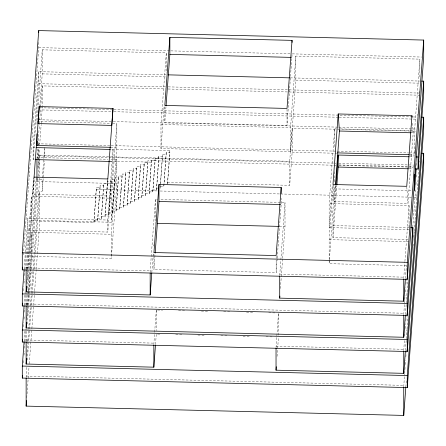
<?xml version="1.0" encoding="UTF-8"?>
<svg xmlns="http://www.w3.org/2000/svg" width="446" height="446" viewBox="0 0 446 446"><rect width="100%" height="100%" fill="white"/><g stroke="black" fill="none" stroke-linecap="round" stroke-linejoin="round"><path stroke-width="0.33" stroke-dasharray="2.23 1.67" d="M107.703 180.318L106.577 195.956L32.814 194.138L33.991 177.815M23.421 254.705L38.73 47.616L38.73 42.164M24.134 269.094L25.361 252.547M25.411 251.856L27.908 218.066L107.804 220.034L113.016 149.488L110.948 149.438M33.907 159.562L33.121 159.54L33.121 147.52L38.73 71.661L165.951 74.8M23.421 290.775L23.727 286.639M23.984 283.188L24.29 279.051M24.541 275.606L24.954 270.086M25.004 269.395L27.908 230.091L27.908 218.066M33.121 159.54L38.73 83.686L38.73 71.661M26.136 269.217L31.432 196.234L111.322 198.202L116.852 123.408L111.294 123.269M36.957 124.189L42.253 49.829L166.286 52.884L166.286 72.809M24.134 305.164L25.104 292.063M26.788 269.306L33.534 178.071M32.814 194.138L34.041 177.541M23.426 326.756L23.738 322.592M23.995 319.124L24.251 315.657M24.508 312.189L24.814 308.024M25.021 305.248L25.94 292.766M26.76 281.666L27.635 269.869M27.685 269.178L28.918 252.531M28.968 251.834L34.453 177.608M26.743 283.628L27.763 269.858M27.814 269.167L31.432 220.279L31.432 196.234M39.861 106.237L42.253 73.874L42.253 49.829M26.136 305.287L26.95 292.894M27.306 288.077L31.432 232.305L111.322 234.273L116.852 159.478L110.602 159.322M36.957 158.882L37.62 148.557M37.927 144.426L39.404 124.456M39.454 123.771L40.625 107.932M40.675 107.246L42.253 85.9L165.343 88.932M24.145 341.09L24.864 331.378M26.816 305.019L29.43 269.64M29.481 268.944L36.198 178.105M37.615 158.893L38.378 148.607M38.629 145.173L38.73 143.802L110.485 145.569M23.426 362.827L23.683 359.359M23.995 355.194L24.301 351.03M24.508 348.259L24.965 342.015M25.021 341.318L25.94 328.836M26.76 317.736L27.635 305.939M27.685 305.248L28.711 291.372M28.761 290.68L30.3 269.869M30.35 269.178L31.582 252.525M31.633 251.834L37.107 177.776M37.921 166.804L38.378 160.627M38.428 159.941L38.73 148.479M26.743 319.698L27.763 305.928M27.814 305.237L28.834 291.467M28.884 290.775L31.432 256.35L31.432 232.305M116.852 159.478L116.852 183.523L36.957 181.555L37.213 178.116M37.927 168.476L38.484 160.9M38.534 160.209L39.404 148.507M39.655 145.061L41.183 124.406M41.233 123.72L42.253 106.51M26.136 341.357L26.955 328.864M27.317 323.997L28.65 305.928M28.706 305.237L31.326 269.791M31.376 269.094L32.452 254.499M32.658 251.722L38.211 176.666M38.261 175.969L39.493 159.289M39.543 158.598L39.8 155.119L289.705 161.279L292.158 128.13L337.271 129.24M26.749 355.691L27.78 341.792M27.83 341.095L28.65 329.979M28.706 329.282L31.326 293.836M31.376 293.145L39.8 177.107M26.136 377.422L26.805 367.019M27.317 360.067L31.326 305.861M31.376 305.164L33.996 269.724M34.047 269.027L35.228 253.044M35.279 252.347L39.8 191.189L42.253 191.25L44.5 160.895M42.359 177.848L44.5 148.875M26.749 397.771L29.062 366.5M29.269 363.719L33.534 306.034M33.584 305.343L34.615 291.444M34.665 290.747L36.204 269.897M36.254 269.2L39.8 221.249L39.8 191.189M39.8 221.249L93.95 222.582L96.403 187.431L100.082 187.521L100.082 185.519L103.756 185.608L103.756 183.601L107.436 183.696L107.436 181.689L111.115 181.778L111.115 179.777L114.795 179.866L114.795 177.865L118.469 177.954L118.469 175.953L122.148 176.042L122.148 174.035L125.828 174.13L125.828 172.123L129.502 172.212L129.502 170.21L133.181 170.3L133.181 168.298L136.861 168.387L136.861 166.386L140.54 166.475L140.54 164.468L144.214 164.563L144.214 162.556L147.894 162.651L147.894 160.644L336.334 165.288M93.95 222.582L96.403 187.431M93.95 220.58L97.629 220.67L100.082 185.519M97.629 220.67L100.082 187.521M97.629 218.668L101.309 218.757L103.756 183.601M101.309 218.757L103.756 185.608M101.309 216.756L104.983 216.845L107.436 181.689M104.983 216.845L107.754 180.05M104.983 214.838L108.662 214.933L111.115 179.777M108.662 214.933L111.115 181.778M27.908 230.091L107.804 232.059L113.016 161.513L113.016 149.488M31.432 220.279L111.322 222.247L116.852 147.453L116.852 123.408M108.662 212.926L112.342 213.015L114.795 177.865M112.342 213.015L114.795 179.866M31.432 256.35L111.322 258.318L116.852 183.523M112.342 211.014L116.021 211.103L118.469 175.953M116.021 211.103L118.469 177.954M116.021 209.102L119.695 209.191L122.148 174.035M119.695 209.191L122.148 176.042M119.695 207.189L123.375 207.279L125.828 172.123M123.375 207.279L125.828 174.13M123.375 205.272L127.054 205.366L129.502 170.21M127.054 205.366L129.502 172.212M127.054 203.359L130.734 203.454L133.181 168.298M130.734 203.454L133.181 170.3M130.734 201.447L134.408 201.536L136.861 166.386M134.408 201.536L136.861 168.387M134.408 199.535L138.087 199.624L140.54 164.468M138.087 199.624L140.54 166.475M138.087 197.623L141.767 197.712L144.214 162.556M141.767 197.712L144.214 164.563M141.767 195.705L145.446 195.8L147.894 160.644M145.446 195.8L147.894 162.651M145.446 193.793L149.12 193.887L151.467 160.147L155.147 160.237L155.147 158.235L158.826 158.324L158.826 156.317L162.5 156.412L162.5 154.405L166.18 154.5L166.18 152.493L169.859 152.582L169.859 150.581L110.708 149.12M149.12 193.887L151.467 160.147M149.12 191.88L152.8 191.97L155.147 158.235M152.8 191.97L155.147 160.237M150.168 272.272L151.183 257.13M151.233 256.439L155.459 199.29L157.55 199.34M419.864 76.996L419.864 59.134L295.832 56.079L295.832 80.124L290.541 151.735L160.989 148.54L160.989 124.495L166.286 52.884M152.8 189.968L156.479 190.057L158.826 156.317M156.479 190.057L158.826 158.324M151.846 272.222L152.967 257.074M153.017 256.389L153.324 252.258M153.781 246.058L153.881 244.681M160.989 148.54L164.145 105.853M277.167 258.691L276.141 272.584L153.948 269.574L155.13 253.596M160.46 184.008L160.153 188.145L162.5 154.405M292.052 54.68L287.018 125.477L164.825 122.46L166.007 106.488M160.515 183.317L162.5 156.412M166.18 152.493L163.833 186.233L160.153 186.144M163.833 186.233L166.18 154.5M153.842 344.502L154.611 332.772M154.662 332.08L156.295 309.981L162.545 310.132M155.531 344.384L156.295 334.026L159.768 334.11M167.512 183.652L169.859 150.581M167.512 184.321L169.859 152.582M277.222 258L281.175 204.513L281.175 198.381M279.714 275.466L285.011 202.484L160.337 199.412M290.541 151.735L290.541 127.69L295.832 56.079M276.035 347.518L278.488 312.992L278.488 335.665M280.428 288.501L282.619 258.892M282.669 258.201L285.011 226.529L285.011 202.484M277.061 356.376L278.488 337.037M167.512 182.314L289.705 185.324L292.158 152.175L292.158 128.13M409.043 229.584L329.148 227.616L329.148 203.571L334.678 128.777L336.067 128.81M329.148 227.616L332.27 185.374M329.148 259.566L329.148 239.641L333.19 184.928M406.261 265.587L329.148 263.686L329.404 260.224M329.455 259.533L334.678 185.458M412.5 123.28L413.186 132.836L407.973 203.387L334.205 201.57L335.381 185.659M408.012 239.457L332.984 237.606L332.984 225.587L335.95 185.469M332.984 237.606L336.814 185.737M403.747 278.521L404.868 261.997M404.918 261.311L409.043 205.539L329.148 203.571M414.568 152.733L414.568 130.745L419.864 59.134M405.425 278.471L406.395 265.392M414.624 154.104L414.774 152.036M417.473 115.542L417.573 114.165M419.151 92.824L419.257 91.447M403.747 314.592L404.712 300.136M404.767 299.45L405.068 295.313M405.325 291.874L405.631 287.742M405.882 284.297L406.395 277.412M405.425 314.542L406.496 300.086M406.546 299.394L407.053 292.509M407.109 291.823L407.616 284.933M407.666 284.247L407.973 280.116M416.452 165.388L416.609 163.32M403.747 350.662L404.416 340.265M404.723 336.094L405.029 331.93M405.286 328.457L405.648 323.601M405.849 320.825L406.161 316.654M406.211 315.963L406.418 313.187M412.779 227.092L415.655 188.212M415.912 184.739L416.168 181.266M416.475 177.101L416.731 173.628M405.442 350.422L406.981 329.594M407.031 328.897L407.956 316.404M413.191 245.584L413.297 244.196M413.81 237.25L414.217 231.697M414.267 231L415.349 216.421M415.399 215.73L415.912 208.784M415.962 208.092L416.988 194.205M417.043 193.508L417.556 186.567M417.607 185.87L418.119 178.93M418.17 178.233L418.839 169.207M419.352 162.266L419.452 160.878M403.747 386.727L404.567 374.25M404.622 373.553L405.079 367.309M405.286 364.527L405.592 360.362M405.849 356.895L406.161 352.725M406.211 352.033L406.418 349.257M405.849 386.95L406.418 379.312M38.73 47.616L169.424 50.838M170.812 50.872L290.229 53.815M292.314 53.866L421.615 57.049M290.229 77.86L419.53 81.049M42.253 73.874L166.286 76.935M295.832 80.124L419.864 83.185M38.73 83.686L165.433 86.808M168.214 86.875L418.827 93.052M168.125 89.005L288.428 91.965M289.125 91.982L419.864 95.204M40.123 107.765L113.217 109.571M113.914 109.588L412.561 116.947M413.258 116.964L416.737 117.047M42.253 109.945L113.184 111.695M113.881 111.712L338.503 117.248M339.194 117.265L417.082 119.182M38.73 119.757L112.576 121.574M113.273 121.591L338.196 127.138M338.888 127.155L416.748 129.072M36.957 121.44L110.602 123.252M160.989 124.495L290.541 127.69M340.231 128.911L409.707 130.622M410.404 130.645L414.568 130.745M337.962 129.256L410.844 131.052M411.535 131.068L415.7 131.174M411.101 132.785L413.186 132.836M111.182 145.591L408.408 152.911M409.099 152.928L413.966 153.05M110.602 147.303L116.852 147.453M409.707 154.673L413.877 154.773M292.158 152.175L336.574 153.268M409.456 155.069L414.312 155.186M33.121 147.52L35.078 147.565M409.757 156.802L413.921 156.903M38.73 155.827L335.972 163.152M338.754 163.219L413.955 165.076M36.957 157.51L107.82 159.255M338.843 164.948L413.877 166.798M339.116 165.355L407.337 167.038M408.029 167.055L413.598 167.194M109.699 161.123L151.467 162.149M109.565 161.424L113.016 161.513M409.06 168.805L413.23 168.911M39.8 179.169L42.253 179.231L42.253 191.25M334.678 188.892L411.095 190.776M156.479 188.056L157.706 188.084M96.403 189.433L157.7 190.944M160.153 191.005L279.949 193.954M280.645 193.977L411.513 197.199M414.295 197.266L417.082 197.338M332.984 225.587L409.4 227.466M279.436 226.39L285.011 226.529M329.148 239.641L409.043 241.609M26.136 267.84L150.168 270.9M279.714 274.089L403.747 277.15M26.136 303.91L403.747 313.22M178.511 310.527L185.452 310.7M201.425 311.091L207.674 311.247M223.641 311.637L230.582 311.81M246.549 312.206L252.798 312.356M268.771 312.752L275.712 312.925M175.735 334.506L181.985 334.662M197.952 335.052L204.892 335.225M220.865 335.621L227.114 335.771M243.081 336.167L250.022 336.334M265.989 336.73L272.935 336.903M26.136 339.98L153.842 343.13M276.035 346.141L403.747 349.29M26.136 376.05L403.747 385.361M406.797 187.002L407.973 203.387M333.028 185.185L334.205 201.57M409.043 205.539L409.043 228.213M334.678 128.777L334.678 148.011M334.678 171.716L334.678 182.024M329.148 260.252L329.148 263.686M289.705 161.279L289.705 185.324M287.018 109.119L287.018 125.477M276.141 256.233L276.141 272.584M164.825 106.795L164.825 122.46M156.295 309.981L156.295 330.592M155.459 199.29L155.459 223.335M153.948 253.902L153.948 256.628M153.948 257.309L153.948 269.574M111.322 198.202L111.322 222.247M111.322 234.273L111.322 258.318M107.804 220.034L107.804 232.059M44.6 147.492L44.6 158.848M42.253 85.9L42.253 105.825M39.8 155.119L39.8 158.559M39.8 159.244L39.8 176.421M38.73 143.802L38.73 145.14M36.957 178.121L36.957 181.555"/><path stroke-width="0.67" d="M39.254 106.588L38.027 123.592L111.795 125.41L113.016 108.406L39.254 106.588L34.041 177.541M22.3 252.843L38.73 30.584L423.7 40.068L423.7 57.105L407.27 279.363L22.3 269.875L22.3 252.843L407.27 262.332L423.7 40.068M22.3 269.875L22.506 267.115M410.794 227.499L412.879 227.555L412.879 239.574L407.27 315.433L22.3 305.945L22.3 293.92L24.084 269.785M22.3 305.945L22.506 303.185M421.609 117.17L423.7 117.22L423.7 129.245L407.27 351.504L22.3 342.015L22.3 329.99L24.084 305.856M22.3 342.015L22.506 339.239M151.796 272.913L150.168 294.945L26.136 291.89L26.543 286.382M110.602 147.303L36.957 145.485L37.263 141.354M421.615 153.24L423.7 153.29L423.7 165.315L407.27 387.574L22.3 378.085L22.3 366.06L24.095 341.781M22.3 378.085L22.506 375.309M405.375 315.233L403.747 337.265L26.136 327.961L26.543 322.452M155.481 345.076L153.842 367.175L26.136 364.031L26.548 358.473M405.799 387.646L403.747 415.416L26.136 406.111L26.548 400.553M107.804 179.359L113.016 108.406M158.982 184.471L153.948 252.542L276.141 255.552L281.175 187.482L158.982 184.471L158.982 201.503L155.18 252.904M169.859 37.358L164.825 105.429L287.018 108.439L292.052 40.369L169.859 37.358L169.859 54.395L166.057 105.791M405.375 279.163L403.747 301.195L279.714 298.14L279.871 296.072M405.392 351.119L403.747 373.335L276.035 370.186L276.291 366.735M338.196 113.959L332.984 184.505L406.746 186.322L411.959 115.776L338.196 113.959L339.423 131.018L335.437 184.967M336 184.778L338.196 155.035L409.06 156.786M336.869 185.045L338.196 167.06L338.196 155.035M416.202 168.828L414.568 190.86L414.568 174.375M407.27 315.433L407.27 303.408L412.879 227.555M415.315 168.962L418.092 169.028L418.092 157.003L423.7 81.15L421.615 81.1M418.092 169.028L423.7 93.175L423.7 81.15M407.27 351.504L407.27 339.478L423.7 117.22M407.27 387.574L407.27 375.549L423.7 153.29M169.859 54.395L291.355 57.389M168.036 74.85L289.538 77.844M339.423 131.018L411.101 132.785M337.455 152.889L409.015 154.656M36.254 147.598L110.257 149.421M416.007 156.953L418.092 157.003M35.078 159.59L109.565 161.424M338.196 167.06L408.363 168.789M34.041 177.134L107.804 178.958M158.982 201.503L280.478 204.497M157.55 223.39L278.739 226.373M22.3 293.92L407.27 303.408M22.3 329.99L407.27 339.478M22.3 366.06L407.27 375.549M411.959 115.776L412.059 117.142M407.27 262.332L407.27 279.363M403.747 279.207L403.747 301.195M403.747 315.277L403.747 337.265M403.747 351.348L403.747 373.335M403.747 387.407L403.747 415.416M292.052 40.369L292.052 42.415M281.175 187.482L281.175 193.614M279.714 276.152L279.714 298.14M276.035 348.203L276.035 370.186M153.842 345.193L153.842 367.175M150.168 272.958L150.168 294.945M38.73 30.584L38.73 32.625M36.957 133.806L36.957 145.485M36.957 159.573L36.957 177.436M26.136 269.902L26.136 291.89M26.136 305.973L26.136 327.961M26.136 342.043L26.136 364.031M26.136 378.102L26.136 406.111"/></g></svg>
